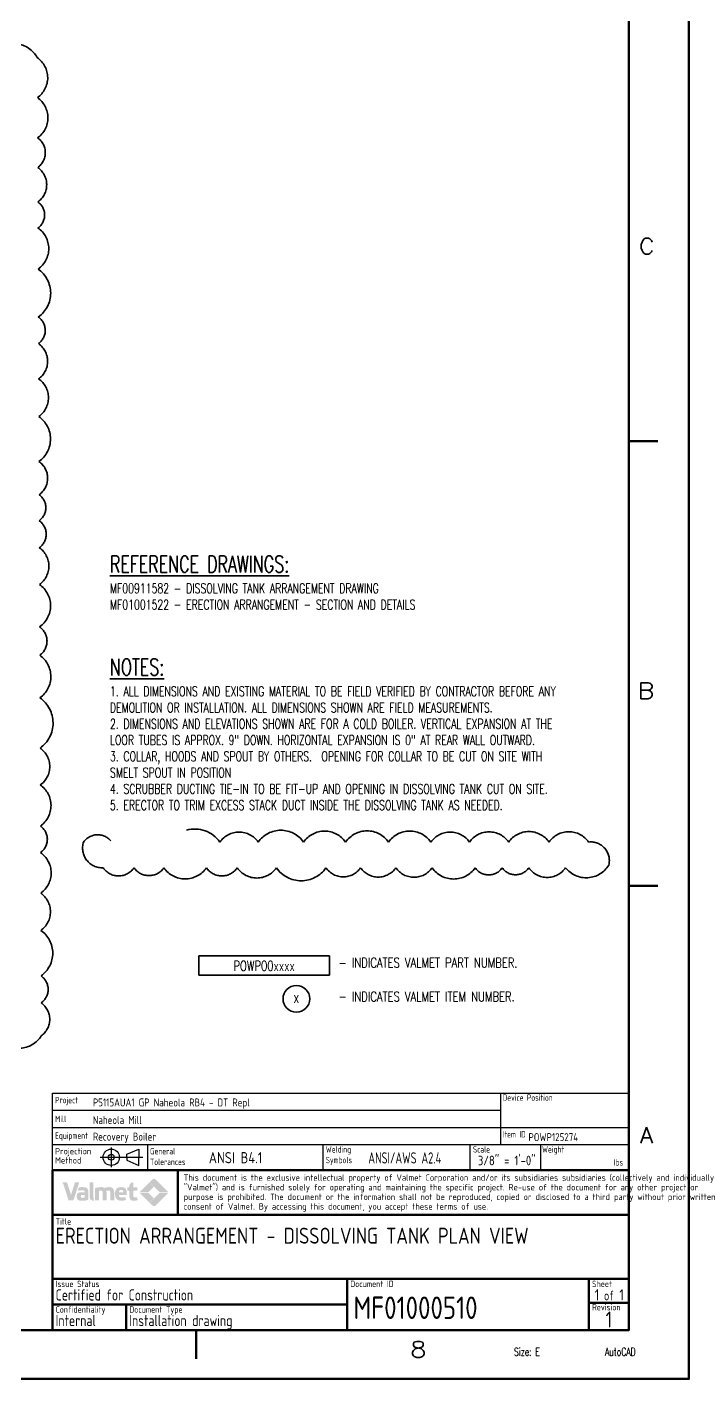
# Model space of a CAD drawing. Header units: inches. Extents: x 0 to 1408, y 0 to 1088.
# Drawn here: x 1148 to 1408, y 0 to 532 of the extents above; entities that cross this region are included whole.
import ezdxf
from ezdxf.enums import TextEntityAlignment as Align

# ---------------------------------------------------------------- set-up
doc = ezdxf.new("R2010")
doc.units = ezdxf.units.IN
doc.header["$LTSCALE"] = 32
doc.header["$MEASUREMENT"] = 0
doc.linetypes.add('CENTER2', pattern=[1.125, 0.75, -0.125, 0.125, -0.125])
for name, color, linetype, lineweight in [('AM_6', 140, 'Continuous', 35), ('AM_BOR', 255, 'Continuous', 50), ('Equipment-AM_0', 7, 'Continuous', 50), ('Equipment-AM_6', 140, 'Continuous', 35)]:
    doc.layers.add(name, color=color, linetype=linetype, lineweight=lineweight)
doc.layers.add('Valmet text', color=9, linetype='Continuous')
for name, color, linetype, true_color in [('Valmet_logo_color_gray_solid', 7, 'Continuous', 0x4c4d4f), ('Valmet_logo_color_green_solid', 7, 'Continuous', 0x50b948), ('Valmet_logo_color_lightgray_solid', 7, 'Continuous', 0xbdbdbd)]:
    doc.layers.add(name, color=color, linetype=linetype, true_color=true_color)
doc.styles.add('ACISOTS', font='isocp.shx', dxfattribs={"width": 0.75, "height": 1})
doc.styles.add('simplex', font='simplex.shx', dxfattribs={"width": 0.75})
doc.styles.add('SLDTEXTSTYLE0', font='ISOCP', dxfattribs={"width": 0.96})
doc.styles.get("Standard").update_dxf_attribs({"font": 'ROMANS.SHX', "width": 0.7})

# ---------------------------------------------------------------- blocks, each defined once
blk = doc.blocks.new('PE_FR_E')
at = {"layer": 'AM_BOR'}
for p, q in [((1098.85, 292.91), (1107.85, 292.91)), ((1098.85, 154.08), (1107.85, 154.08)), ((963.75, 15.25), (963.75, 6.25))]:
    blk.add_line(p, q, dxfattribs=at)
at = {"layer": 'AM_BOR', "color": 9}
blk.add_lwpolyline([(0, 0), (1117.6, 0), (1117.6, 863.6), (0, 863.6)], close=True, dxfattribs=at)
at = {"layer": 'AM_BOR'}
blk.add_lwpolyline([(18.75, 15.25), (1098.85, 15.25), (1098.85, 848.35), (18.75, 848.35)], close=True, dxfattribs=at)
at = {"layer": 'AM_BOR', "style": 'simplex'}
for s, width, p in [('C', 1.05, (1104.41, 351.33)), ('B', 1.166667, (1104.2, 212.5)), ('A', 1.063492, (1104.38, 73.67)), ('8', 1.2, (1033.1, 6.75))]:
    blk.add_text(s, height=5, dxfattribs=dict(at, width=width)).set_placement(p, align=Align.CENTER)
at = {"layer": 'AM_BOR', "color": 9, "lineweight": 50, "char_height": 2.5, "attachment_point": 1}
for s, width, insert in [('Size: E', 17.0596, (1062.96, 9.76)), ('AutoCAD', 9.94, (1091.37, 9.76))]:
    blk.add_mtext_dynamic_manual_height_columns(s, width=width, gutter_width=0.875, heights=[0], dxfattribs=dict(at, insert=insert))
at = {"layer": 'AM_BOR', "width": 0.9, "flags": 9}
blk.add_attdef('PENSTYLE', text='', height=1, dxfattribs=at).set_placement((1116.99, 0.33), align=Align.BOTTOM_RIGHT)
blk = doc.blocks.new('SW_NOTE_2')
at = {"color": 0, "linetype": 'Continuous', "lineweight": 0, "char_height": 2, "attachment_point": 1, "style": 'SLDTEXTSTYLE0'}
for s, insert in [('Projection', (0, 2.58)), ('Method', (0, -0.28))]:
    blk.add_mtext(s, dxfattribs=dict(at, insert=insert))
blk = doc.blocks.new('PE_PROJECT')
at = {"color": 7, "linetype": 'Continuous', "lineweight": 25}
for p, q in [((-180, 8), (-180, 24)), ((-180, 24), (0, 24)), ((-40, 8), (-40, 24)), ((0, 8), (0, 24)), ((-180, 18.67), (-40, 18.67)), ((-180, 13.33), (-40, 13.33)), ((-40, 13.33), (0, 13.33)), ((-180, 8), (0, 8)), ((-180, 8), (0, 8)), ((-180, 0), (-180, 8)), ((-150.19, 0), (-150.19, 8)), ((-95.42, 0), (-95.42, 8)), ((-49.6, 0), (-49.6, 8)), ((-27.5, 0), (-27.5, 8)), ((0, 0), (0, 8)), ((0, 0), (0, 8)), ((-180, 0), (0, 0)), ((-180, 0), (0, 0))]:
    blk.add_line(p, q, dxfattribs=at)
at = {"layer": 'Valmet text', "color": 9}
for p, q in [((-161.64, 7.02), (-161.64, 0.92)), ((-156.75, 4.92), (-153, 6.56)), ((-156.75, 4), (-156.75, 4.92)), ((-153, 6.56), (-153, 4)), ((-165.1, 4), (-151.73, 4)), ((-156.75, 4), (-156.75, 3.08)), ((-156.75, 3.08), (-153, 1.44)), ((-153, 1.44), (-153, 4))]:
    blk.add_line(p, q, dxfattribs=at)
for radius in [2.56, 0.927]:
    blk.add_circle((-161.64, 4), radius, dxfattribs=at)
blk.add_blockref('SW_NOTE_2', (-179.18, 4.32), dxfattribs=at)
at = {"layer": 'AM_BOR', "color": 9, "style": 'ACISOTS', "flags": 3}
blk.add_attdef('VERSION', (-16.28, -5.66), '', height=2.5, dxfattribs=at)
at = {"layer": 'Valmet text', "color": 9, "style": 'ACISOTS'}
for s, height, width, p in [('Device Position', 2, 0.75, (-39.42, 21.63)), ('ANSI B4.1', 3.5, 0.9, (-131.17, 2.12))]:
    blk.add_text(s, height=height, dxfattribs=dict(at, width=width)).set_placement(p)
for s, insert, char_height, attachment_point in [('Project', (-179.18, 22.87), 2, 1), ('Mill', (-179.18, 16.98), 2, 1), ('Equipment', (-179.18, 11.75), 2, 1), ('Item ID', (-39.42, 12.18), 2, 1), ('General \\PTolerances', (-149.53, 6.9), 2, 1), ('Welding \\PSymbols', (-94.66, 7.47), 2, 1), ('ANSI/AWS A2.4', (-81.38, 5.54), 3.5, 1), ('Scale', (-48.7, 7.47), 2, 1), ('Ibs', (-1.78, 3.41), 2, 3)]:
    blk.add_mtext(s, dxfattribs=dict(at, insert=insert, char_height=char_height, attachment_point=attachment_point))
at = {"layer": 'Valmet text', "color": 132, "insert": (-27.12, 7.47), "char_height": 2, "attachment_point": 1, "style": 'ACISOTS'}
blk.add_mtext('Weight', dxfattribs=at)
at = {"layer": 'Valmet text', "color": 9, "style": 'ACISOTS', "width": 0.9}
for tag, p, height in [('PROJECT_FULL_NAME', (-167.37, 19.87), 2.5), ('D_P_1', (-39.51, 19.5), 2), ('MILL_NAME', (-167.39, 14.39), 2.5), ('D_P_2', (-39.51, 16.79), 2), ('D_P_3', (-39.51, 13.98), 2), ('EQUIPMENT_TYPE', (-167.39, 9.19), 2.5)]:
    blk.add_attdef(tag, p, '', height=height, dxfattribs=at)
blk.add_attdef('ITEM_ID', text='', height=2.5, dxfattribs=at).set_placement((-23.61, 10.29), align=Align.MIDDLE)
blk.add_attdef('GEN-TITLE-SCA', text='', height=3, dxfattribs=at).set_placement((-38.14, 1.49), align=Align.CENTER)
blk.add_attdef('WEIGHT', text='', height=3, dxfattribs=at).set_placement((-7.61, 1.28), align=Align.RIGHT)
blk = doc.blocks.new('VALMET_LOGO_Colour')
at = {"layer": 'Valmet_logo_color_gray_solid'}
h = blk.add_hatch(color=256, dxfattribs=at)
h.dxf.hatch_style = 1
edge = h.paths.add_edge_path()
edge.add_spline(control_points=[(-11.78, -2.22), (-11.31, -1.07), (-10.44, 1.75), (-10.1, 2.9)], knot_values=[7, 7, 7, 7, 8, 8, 8, 8], degree=3, periodic=0)
edge.add_spline(control_points=[(-10.1, 2.9), (-10.1, 2.9), (-11.3, 2.9), (-11.3, 2.9)], knot_values=[8, 8, 8, 8, 9, 9, 9, 9], degree=3, periodic=0)
edge.add_spline(control_points=[(-11.3, 2.9), (-11.55, 2.07), (-12.13, 0.14), (-12.42, -0.69)], knot_values=[9, 9, 9, 9, 10, 10, 10, 10], degree=3, periodic=0)
edge.add_spline(control_points=[(-12.42, -0.69), (-12.63, 0.1), (-13.19, 1.82), (-13.5, 2.69)], knot_values=[0, 0, 0, 0, 1, 1, 1, 1], degree=3, periodic=0)
edge.add_spline(control_points=[(-13.5, 2.69), (-13.53, 2.77), (-13.63, 2.9), (-13.75, 2.9)], knot_values=[1, 1, 1, 1, 2, 2, 2, 2], degree=3, periodic=0)
edge.add_line((-13.75, 2.9), (-14.94, 2.9))
edge.add_spline(control_points=[(-14.94, 2.9), (-14.94, 2.9), (-14.94, 2.85), (-14.94, 2.85)], knot_values=[3, 3, 3, 3, 4, 4, 4, 4], degree=3, periodic=0)
edge.add_spline(control_points=[(-14.94, 2.85), (-14.94, 2.85), (-14.71, 2.82), (-14.54, 2.31)], knot_values=[4, 4, 4, 4, 5, 5, 5, 5], degree=3, periodic=0)
edge.add_spline(control_points=[(-14.54, 2.31), (-14.2, 1.28), (-13.4, -1.26), (-13.12, -2.22)], knot_values=[5, 5, 5, 5, 6, 6, 6, 6], degree=3, periodic=0)
edge.add_spline(control_points=[(-13.12, -2.22), (-13.12, -2.22), (-11.78, -2.22), (-11.78, -2.22)], knot_values=[6, 6, 6, 6, 7, 7, 7, 7], degree=3, periodic=0)
edge = h.paths.add_edge_path()
edge.add_spline(control_points=[(-7.53, -2.04), (-7.53, -2.04), (-7.53, 0.1), (-7.53, 0.1)], knot_values=[0, 0, 0, 0, 1, 1, 1, 1], degree=3, periodic=0)
edge.add_spline(control_points=[(-7.53, 0.1), (-7.53, 1.18), (-8.04, 1.51), (-9.13, 1.51)], knot_values=[1, 1, 1, 1, 2, 2, 2, 2], degree=3, periodic=0)
edge.add_spline(control_points=[(-9.13, 1.51), (-9.67, 1.51), (-9.81, 1.49), (-10.23, 1.39)], knot_values=[2, 2, 2, 2, 3, 3, 3, 3], degree=3, periodic=0)
edge.add_spline(control_points=[(-10.23, 1.39), (-10.23, 1.39), (-10.54, 0.46), (-10.54, 0.46)], knot_values=[3, 3, 3, 3, 4, 4, 4, 4], degree=3, periodic=0)
edge.add_spline(control_points=[(-10.54, 0.46), (-10.24, 0.55), (-9.81, 0.62), (-9.39, 0.62)], knot_values=[4, 4, 4, 4, 5, 5, 5, 5], degree=3, periodic=0)
edge.add_spline(control_points=[(-9.39, 0.62), (-8.68, 0.62), (-8.57, 0.48), (-8.57, -0.02)], knot_values=[5, 5, 5, 5, 6, 6, 6, 6], degree=3, periodic=0)
edge.add_spline(control_points=[(-8.57, -0.02), (-8.84, 0.03), (-9.12, 0.07), (-9.39, 0.07)], knot_values=[6, 6, 6, 6, 7, 7, 7, 7], degree=3, periodic=0)
edge.add_spline(control_points=[(-9.39, 0.07), (-10.26, 0.07), (-10.81, -0.09), (-10.81, -1.12)], knot_values=[7, 7, 7, 7, 8, 8, 8, 8], degree=3, periodic=0)
edge.add_spline(control_points=[(-10.81, -1.12), (-10.81, -2.07), (-10.46, -2.32), (-9.26, -2.32)], knot_values=[8, 8, 8, 8, 9, 9, 9, 9], degree=3, periodic=0)
edge.add_spline(control_points=[(-9.26, -2.32), (-8.72, -2.32), (-8.02, -2.22), (-7.53, -2.04)], knot_values=[9, 9, 9, 9, 10, 10, 10, 10], degree=3, periodic=0)
edge = h.paths.add_edge_path(flags=16)
edge.add_spline(control_points=[(-9.17, -1.51), (-9.6, -1.51), (-9.69, -1.45), (-9.69, -1.08)], knot_values=[1, 1, 1, 1, 2, 2, 2, 2], degree=3, periodic=0)
edge.add_spline(control_points=[(-9.69, -1.08), (-9.69, -0.72), (-9.55, -0.68), (-9.16, -0.68)], knot_values=[2, 2, 2, 2, 3, 3, 3, 3], degree=3, periodic=0)
edge.add_spline(control_points=[(-9.16, -0.68), (-8.94, -0.68), (-8.73, -0.68), (-8.57, -0.73)], knot_values=[3, 3, 3, 3, 4, 4, 4, 4], degree=3, periodic=0)
edge.add_spline(control_points=[(-8.57, -0.73), (-8.57, -0.73), (-8.57, -1.41), (-8.57, -1.41)], knot_values=[4, 4, 4, 4, 5, 5, 5, 5], degree=3, periodic=0)
edge.add_spline(control_points=[(-8.57, -1.41), (-8.74, -1.48), (-8.96, -1.51), (-9.17, -1.51)], knot_values=[0, 0, 0, 0, 1, 1, 1, 1], degree=3, periodic=0)
edge = h.paths.add_edge_path()
edge.add_spline(control_points=[(-6.1, -1.17), (-6.1, -1.17), (-6.1, 2.9), (-6.1, 2.9)], knot_values=[4, 4, 4, 4, 5, 5, 5, 5], degree=3, periodic=0)
edge.add_spline(control_points=[(-6.1, 2.9), (-6.1, 2.9), (-7.2, 2.9), (-7.2, 2.9)], knot_values=[0, 0, 0, 0, 1, 1, 1, 1], degree=3, periodic=0)
edge.add_spline(control_points=[(-7.2, 2.9), (-7.2, 2.9), (-7.2, -1.19), (-7.2, -1.19)], knot_values=[1, 1, 1, 1, 2, 2, 2, 2], degree=3, periodic=0)
edge.add_spline(control_points=[(-7.2, -1.19), (-7.2, -2.48), (-5.93, -2.29), (-5.93, -2.29)], knot_values=[2, 2, 2, 2, 3, 3, 3, 3], degree=3, periodic=0)
edge.add_spline(control_points=[(-5.93, -2.29), (-6.08, -2), (-6.1, -1.51), (-6.1, -1.17)], knot_values=[3, 3, 3, 3, 4, 4, 4, 4], degree=3, periodic=0)
edge = h.paths.add_edge_path()
edge.add_spline(control_points=[(-4.6, -2.22), (-4.6, -2.22), (-4.6, 0.48), (-4.6, 0.48)], knot_values=[17, 17, 17, 17, 18, 18, 18, 18], degree=3, periodic=0)
edge.add_spline(control_points=[(-4.6, 0.48), (-4.45, 0.52), (-4.28, 0.54), (-4.12, 0.54)], knot_values=[0, 0, 0, 0, 1, 1, 1, 1], degree=3, periodic=0)
edge.add_spline(control_points=[(-4.12, 0.54), (-3.62, 0.54), (-3.52, 0.36), (-3.52, -0.3)], knot_values=[1, 1, 1, 1, 2, 2, 2, 2], degree=3, periodic=0)
edge.add_spline(control_points=[(-3.52, -0.3), (-3.52, -0.3), (-3.52, -2.22), (-3.52, -2.22)], knot_values=[2, 2, 2, 2, 3, 3, 3, 3], degree=3, periodic=0)
edge.add_spline(control_points=[(-3.52, -2.22), (-3.52, -2.22), (-2.43, -2.22), (-2.43, -2.22)], knot_values=[3, 3, 3, 3, 4, 4, 4, 4], degree=3, periodic=0)
edge.add_spline(control_points=[(-2.43, -2.22), (-2.43, -2.22), (-2.43, -0.21), (-2.43, -0.21)], knot_values=[4, 4, 4, 4, 5, 5, 5, 5], degree=3, periodic=0)
edge.add_spline(control_points=[(-2.43, -0.21), (-2.43, 0.06), (-2.46, 0.28), (-2.5, 0.48)], knot_values=[5, 5, 5, 5, 6, 6, 6, 6], degree=3, periodic=0)
edge.add_spline(control_points=[(-2.5, 0.48), (-2.32, 0.52), (-2.09, 0.54), (-1.95, 0.54)], knot_values=[6, 6, 6, 6, 7, 7, 7, 7], degree=3, periodic=0)
edge.add_spline(control_points=[(-1.95, 0.54), (-1.46, 0.54), (-1.35, 0.36), (-1.35, -0.3)], knot_values=[7, 7, 7, 7, 8, 8, 8, 8], degree=3, periodic=0)
edge.add_spline(control_points=[(-1.35, -0.3), (-1.35, -0.3), (-1.35, -2.22), (-1.35, -2.22)], knot_values=[8, 8, 8, 8, 9, 9, 9, 9], degree=3, periodic=0)
edge.add_spline(control_points=[(-1.35, -2.22), (-1.35, -2.22), (-0.26, -2.22), (-0.26, -2.22)], knot_values=[9, 9, 9, 9, 10, 10, 10, 10], degree=3, periodic=0)
edge.add_spline(control_points=[(-0.26, -2.22), (-0.26, -2.22), (-0.26, -0.21), (-0.26, -0.21)], knot_values=[10, 10, 10, 10, 11, 11, 11, 11], degree=3, periodic=0)
edge.add_spline(control_points=[(-0.26, -0.21), (-0.26, 1.09), (-0.71, 1.51), (-1.72, 1.51)], knot_values=[11, 11, 11, 11, 12, 12, 12, 12], degree=3, periodic=0)
edge.add_spline(control_points=[(-1.72, 1.51), (-2.13, 1.51), (-2.59, 1.41), (-2.98, 1.28)], knot_values=[12, 12, 12, 12, 13, 13, 13, 13], degree=3, periodic=0)
edge.add_spline(control_points=[(-2.98, 1.28), (-3.2, 1.44), (-3.5, 1.51), (-3.89, 1.51)], knot_values=[13, 13, 13, 13, 14, 14, 14, 14], degree=3, periodic=0)
edge.add_spline(control_points=[(-3.89, 1.51), (-4.54, 1.51), (-5.22, 1.36), (-5.69, 1.19)], knot_values=[14, 14, 14, 14, 15, 15, 15, 15], degree=3, periodic=0)
edge.add_spline(control_points=[(-5.69, 1.19), (-5.69, 1.19), (-5.69, -2.22), (-5.69, -2.22)], knot_values=[15, 15, 15, 15, 16, 16, 16, 16], degree=3, periodic=0)
edge.add_spline(control_points=[(-5.69, -2.22), (-5.69, -2.22), (-4.6, -2.22), (-4.6, -2.22)], knot_values=[16, 16, 16, 16, 17, 17, 17, 17], degree=3, periodic=0)
edge = h.paths.add_edge_path()
edge.add_spline(control_points=[(3.27, -0.73), (3.37, 1.14), (2.85, 1.51), (1.64, 1.51)], knot_values=[7, 7, 7, 7, 8, 8, 8, 8], degree=3, periodic=0)
edge.add_spline(control_points=[(1.64, 1.51), (0.6, 1.51), (-0.07, 1.08), (-0.07, -0.38)], knot_values=[0, 0, 0, 0, 1, 1, 1, 1], degree=3, periodic=0)
edge.add_spline(control_points=[(-0.07, -0.38), (-0.07, -1.88), (0.69, -2.32), (1.71, -2.32)], knot_values=[1, 1, 1, 1, 2, 2, 2, 2], degree=3, periodic=0)
edge.add_spline(control_points=[(1.71, -2.32), (2.12, -2.32), (2.66, -2.24), (3.03, -2.12)], knot_values=[2, 2, 2, 2, 3, 3, 3, 3], degree=3, periodic=0)
edge.add_spline(control_points=[(3.03, -2.12), (3.03, -2.12), (2.86, -1.29), (2.86, -1.29)], knot_values=[3, 3, 3, 3, 4, 4, 4, 4], degree=3, periodic=0)
edge.add_spline(control_points=[(2.86, -1.29), (2.59, -1.36), (2.12, -1.41), (1.85, -1.41)], knot_values=[4, 4, 4, 4, 5, 5, 5, 5], degree=3, periodic=0)
edge.add_spline(control_points=[(1.85, -1.41), (1.33, -1.41), (1.06, -1.31), (1.05, -0.73)], knot_values=[5, 5, 5, 5, 6, 6, 6, 6], degree=3, periodic=0)
edge.add_spline(control_points=[(1.05, -0.73), (1.05, -0.73), (3.27, -0.73), (3.27, -0.73)], knot_values=[6, 6, 6, 6, 7, 7, 7, 7], degree=3, periodic=0)
edge = h.paths.add_edge_path(flags=16)
edge.add_spline(control_points=[(2.32, 0.08), (2.32, 0.08), (1.06, 0.08), (1.06, 0.08)], knot_values=[0, 0, 0, 0, 1, 1, 1, 1], degree=3, periodic=0)
edge.add_spline(control_points=[(1.06, 0.08), (1.12, 0.54), (1.26, 0.69), (1.72, 0.69)], knot_values=[1, 1, 1, 1, 2, 2, 2, 2], degree=3, periodic=0)
edge.add_spline(control_points=[(1.72, 0.69), (2.14, 0.69), (2.31, 0.58), (2.32, 0.08)], knot_values=[2, 2, 2, 2, 3, 3, 3, 3], degree=3, periodic=0)
edge = h.paths.add_edge_path()
edge.add_spline(control_points=[(5.07, -0.88), (5.07, -0.88), (5.07, 0.48), (5.07, 0.48)], knot_values=[15, 15, 15, 15, 16, 16, 16, 16], degree=3, periodic=0)
edge.add_spline(control_points=[(5.07, 0.48), (5.07, 0.48), (6.2, 0.48), (6.2, 0.48)], knot_values=[16, 16, 16, 16, 17, 17, 17, 17], degree=3, periodic=0)
edge.add_spline(control_points=[(6.2, 0.48), (6.2, 0.48), (6.2, 1.41), (6.2, 1.41)], knot_values=[0, 0, 0, 0, 1, 1, 1, 1], degree=3, periodic=0)
edge.add_spline(control_points=[(6.2, 1.41), (6.2, 1.41), (5.07, 1.41), (5.07, 1.41)], knot_values=[1, 1, 1, 1, 2, 2, 2, 2], degree=3, periodic=0)
edge.add_spline(control_points=[(5.07, 1.41), (5.07, 1.41), (5.07, 2.02), (5.07, 2.03)], knot_values=[2, 2, 2, 2, 3, 3, 3, 3], degree=3, periodic=0)
edge.add_spline(control_points=[(5.07, 2.03), (5.07, 2.57), (5.14, 2.9), (5.14, 2.9)], knot_values=[3, 3, 3, 3, 4, 4, 4, 4], degree=3, periodic=0)
edge.add_spline(control_points=[(5.14, 2.9), (5.14, 2.9), (3.97, 2.75), (3.97, 1.95)], knot_values=[4, 4, 4, 4, 5, 5, 5, 5], degree=3, periodic=0)
edge.add_spline(control_points=[(3.97, 1.95), (3.97, 1.95), (3.97, 1.41), (3.97, 1.41)], knot_values=[5, 5, 5, 5, 6, 6, 6, 6], degree=3, periodic=0)
edge.add_spline(control_points=[(3.97, 1.41), (3.97, 1.41), (3.38, 1.41), (3.38, 1.41)], knot_values=[6, 6, 6, 6, 7, 7, 7, 7], degree=3, periodic=0)
edge.add_spline(control_points=[(3.38, 1.41), (3.38, 1.41), (3.38, 0.48), (3.38, 0.48)], knot_values=[7, 7, 7, 7, 8, 8, 8, 8], degree=3, periodic=0)
edge.add_spline(control_points=[(3.38, 0.48), (3.38, 0.48), (3.97, 0.48), (3.97, 0.48)], knot_values=[8, 8, 8, 8, 9, 9, 9, 9], degree=3, periodic=0)
edge.add_spline(control_points=[(3.97, 0.48), (3.97, 0.48), (3.97, -0.99), (3.97, -0.99)], knot_values=[9, 9, 9, 9, 10, 10, 10, 10], degree=3, periodic=0)
edge.add_spline(control_points=[(3.97, -0.99), (3.97, -2.08), (4.42, -2.32), (5.22, -2.32)], knot_values=[10, 10, 10, 10, 11, 11, 11, 11], degree=3, periodic=0)
edge.add_spline(control_points=[(5.22, -2.32), (5.61, -2.32), (6.05, -2.25), (6.32, -2.14)], knot_values=[11, 11, 11, 11, 12, 12, 12, 12], degree=3, periodic=0)
edge.add_spline(control_points=[(6.32, -2.14), (6.32, -2.14), (6.14, -1.3), (6.14, -1.3)], knot_values=[12, 12, 12, 12, 13, 13, 13, 13], degree=3, periodic=0)
edge.add_spline(control_points=[(6.14, -1.3), (5.97, -1.36), (5.78, -1.4), (5.56, -1.4)], knot_values=[13, 13, 13, 13, 14, 14, 14, 14], degree=3, periodic=0)
edge.add_spline(control_points=[(5.56, -1.4), (5.17, -1.4), (5.07, -1.25), (5.07, -0.88)], knot_values=[14, 14, 14, 14, 15, 15, 15, 15], degree=3, periodic=0)
at = {"layer": 'Valmet_logo_color_green_solid'}
h = blk.add_hatch(color=256, dxfattribs=at)
h.dxf.hatch_style = 1
edge = h.paths.add_edge_path()
edge.add_spline(control_points=[(11.5, -3.54), (11.5, -3.54), (14.94, -0.09), (14.94, -0.09)], knot_values=[3, 3, 3, 3, 4, 4, 4, 4], degree=3, periodic=0)
edge.add_spline(control_points=[(14.94, -0.09), (14.94, -0.09), (12.5, -0.09), (12.5, -0.09)], knot_values=[4, 4, 4, 4, 5, 5, 5, 5], degree=3, periodic=0)
edge.add_spline(control_points=[(12.5, -0.09), (12.5, -0.09), (9.68, -2.91), (9.68, -2.91)], knot_values=[0, 0, 0, 0, 1, 1, 1, 1], degree=3, periodic=0)
edge.add_spline(control_points=[(9.68, -2.91), (9.68, -2.91), (10.3, -3.54), (10.3, -3.54)], knot_values=[1, 1, 1, 1, 2, 2, 2, 2], degree=3, periodic=0)
edge.add_spline(control_points=[(10.3, -3.54), (10.9, -4.13), (11.5, -3.54), (11.5, -3.54)], knot_values=[2, 2, 2, 2, 3, 3, 3, 3], degree=3, periodic=0)
edge = h.paths.add_edge_path()
edge.add_spline(control_points=[(14.94, 0.09), (14.94, 0.09), (11.5, 3.54), (11.5, 3.54)], knot_values=[0, 0, 0, 0, 1, 1, 1, 1], degree=3, periodic=0)
edge.add_spline(control_points=[(11.5, 3.54), (11.5, 3.54), (10.9, 4.13), (10.3, 3.54)], knot_values=[1, 1, 1, 1, 2, 2, 2, 2], degree=3, periodic=0)
edge.add_spline(control_points=[(10.3, 3.54), (10.3, 3.54), (9.68, 2.91), (9.68, 2.91)], knot_values=[2, 2, 2, 2, 3, 3, 3, 3], degree=3, periodic=0)
edge.add_spline(control_points=[(9.68, 2.91), (9.68, 2.91), (12.5, 0.09), (12.5, 0.09)], knot_values=[3, 3, 3, 3, 4, 4, 4, 4], degree=3, periodic=0)
edge.add_spline(control_points=[(12.5, 0.09), (12.5, 0.09), (14.94, 0.09), (14.94, 0.09)], knot_values=[4, 4, 4, 4, 5, 5, 5, 5], degree=3, periodic=0)
at = {"layer": 'Valmet_logo_color_lightgray_solid'}
h = blk.add_hatch(color=256, dxfattribs=at)
h.dxf.hatch_style = 1
h.paths.add_polyline_path([(10.85, 1.64), (9.63, 2.86), (6.86, 0.09), (9.3, 0.09)])
h.paths.add_polyline_path([(9.3, -0.09), (6.86, -0.09), (9.63, -2.86), (10.85, -1.64)])
blk = doc.blocks.new('PE_TITLE')
at = {"layer": 'AM_BOR', "color": 7}
for p, q in [((-180, 0), (-180, 50)), ((-180, 50), (0, 50)), ((-140.8, 36), (-140.8, 50)), ((0, 0), (0, 50)), ((-180, 36), (0, 36)), ((0, 16), (-180, 16)), ((-88, 16), (-88, 0)), ((-12.5, 16.01), (-12.5, 0)), ((0, 8.5), (-12.5, 8.5)), ((-88, 8), (-180, 8)), ((-157, 0), (-157, 8)), ((0, 0), (-180, 0))]:
    blk.add_line(p, q, dxfattribs=at)
at = {"layer": 'AM_BOR', "xscale": 1.111439157085467, "yscale": 1.111439157085467, "zscale": 1.111439157085467}
blk.add_blockref('VALMET_LOGO_Colour', (-160.4, 43), dxfattribs=at)
at = {"color": 8, "width": 0.9}
for tag, p, height, flags in [('ITEM', (-40.51, 12.87), 2.5, 9), ('COMMODITY_CODE', (-179.28, -2.6), 1.5, 1), ('REFERENCE_ITEM', (-162.2, -2.83), 1.5, 1), ('PURCHASE_STATISTICS_GROUP', (-146.95, -2.83), 1.5, 1), ('CUSTOMER_BOM_TYPE', (-119.31, -2.83), 1.5, 1), ('ITEM_GROUP', (-98.66, -2.83), 1.5, 1), ('PARENT_ITEM_ID', (-87.22, -2.83), 1.5, 1), ('PARENT_REVISION', (-71.02, -3.15), 1.5, 1), ('TECHNICAL_DESIGNATION', (-54.47, -3.08), 1.5, 1), ('PROJNR', (-33.09, -3.08), 1.5, 1)]:
    blk.add_attdef(tag, p, '', height=height, dxfattribs=dict(at, flags=flags))
at = {"layer": 'AM_BOR', "color": 9, "style": 'ACISOTS', "width": 0.8}
for s, p in [('Title', (-179, 32.95)), ('Issue Status', (-179, 13.45)), ('Document ID', (-87, 13.45)), ('Sheet', (-11.5, 13.45)), ('Confidentiality', (-179, 5.45)), ('Document Type', (-156, 5.45)), ('Revision', (-11.5, 6.16))]:
    blk.add_text(s, height=2, dxfattribs=at).set_placement(p)
at = {"layer": 'AM_BOR', "color": 9, "style": 'ACISOTS', "width": 0.85}
blk.add_text('of', height=3, dxfattribs=at).set_placement((-6.22, 9.31), align=Align.CENTER)
at = {"layer": 'AM_BOR', "color": 9, "insert": (-139.04, 48.64), "char_height": 2.00003, "width": 137.4804, "attachment_point": 1, "line_spacing_factor": 0.9, "style": 'ACISOTS'}
blk.add_mtext('{\\W0.85;This document is the exclusive intellectual property of Valmet Corporation and/or its subsidiaries subsidiaries (collectively and individually "Valmet") and is furnished solely for operating and maintaining the specific project. Re-use of the document for any other project or purpose is prohibited. The document or the information shall not be reproduced, copied or disclosed to a third party without prior written consent of Valmet. By accessing this document, you accept these terms of use.}', dxfattribs=at)
at = {"layer": 'AM_BOR', "color": 7, "linetype": 'Continuous', "style": 'ACISOTS', "width": 0.9}
for tag, p in [('TITLE_ENG_R1', (-179, 27)), ('TITLE_ENG_R2', (-88.99, 27)), ('TITLE_OLANG_R1', (-179, 18.5)), ('TITLE_OLANG_R2', (-89, 18.5))]:
    blk.add_attdef(tag, p, '', height=5, dxfattribs=at)
at = {"layer": 'AM_BOR', "color": 9, "style": 'ACISOTS', "width": 0.85}
for tag, p in [('ISSUE_STATUS', (-179, 9.25)), ('CONFIDENTIALITY', (-179, 1.25)), ('DOC_TYPE', (-156, 1.25))]:
    blk.add_attdef(tag, p, '', height=3.5, dxfattribs=at)
at = {"layer": 'AM_BOR', "color": 9, "style": 'ACISOTS', "width": 0.9}
for tag, p in [('SHEET_X_OF', (-9.95, 9.25)), ('SHEET_NO', (-2.28, 9.25))]:
    blk.add_attdef(tag, text='', height=3.5, dxfattribs=at).set_placement(p, align=Align.CENTER)
at = {"layer": 'AM_BOR', "color": 7, "style": 'ACISOTS', "width": 0.9}
blk.add_attdef('DOC_ID', (-86, 3.5), '', height=7, dxfattribs=at)
blk.add_attdef('REVISION', text='', height=5, dxfattribs=at).set_placement((-6.25, 0.85), align=Align.CENTER)
at = {"layer": 'AM_BOR', "color": 9, "style": 'ACISOTS', "flags": 3}
blk.add_attdef('VERSION', (-14.95, -3.39), '', height=2.5, dxfattribs=at)
blk = doc.blocks.new('Item Number')
blk.add_circle((0, 0), 0.219)
at = {"style": 'simplex', "width": 0.75}
blk.add_attdef('-XX', text='', height=0.125, dxfattribs=at).set_placement((0, -0.064), align=Align.CENTER)
blk = doc.blocks.new('PDM_POW#')
at = {"layer": 'AM_6'}
for p, q in [((-1.07, 0), (-1.07, 0.32)), ((-1.07, 0.32), (1.07, 0.32)), ((1.07, 0), (1.07, 0.32)), ((-1.07, 0), (1.07, 0))]:
    blk.add_line(p, q, dxfattribs=at)
at = {"layer": 'AM_6', "style": 'simplex', "width": 0.75}
blk.add_attdef('POWP00XXXX_REV_X', text='', height=0.16, dxfattribs=at).set_placement((0, 0.026), align=Align.BOTTOM_CENTER)

msp = doc.modelspace()

# ---------------------------------------------------------------- linework, layer by layer
at = {"layer": 'AM_6', "linetype": 'CENTER2'}
for points in [[(1136.192758, 134.126165, 0.52056705), (1153.216141, 135.036253, 0.52056705), (1153.162363, 147.998268, 0.52056705), (1153.118177, 158.648526, 0.52056705), (1153.044063, 176.512381, 0.52056705), (1152.983159, 191.192268, 0.52056705), (1152.916827, 207.180168, 0.52056705), (1152.873578, 217.60459, 0.52056705), (1152.806586, 233.751795, 0.52056705), (1152.746298, 248.283058, 0.52056705), (1152.664278, 268.052473, 0.52056705), (1152.594794, 284.800277, 0.52056705), (1152.548546, 295.947677, 0.52056705), (1152.479245, 312.651229, 0.52056705), (1152.419137, 327.139156, 0.52056705), (1152.375063, 337.762558, 0.52056705), (1152.332701, 347.973047, 0.52056705), (1152.2784, 361.061408, 0.52056705), (1152.205062, 378.738187, 0.52056705), (1152.143537, 393.567613, 0.52056705), (1152.085972, 407.442429, 0.52056705), (1152.042593, 417.898286, 0.52056705), (1151.96429, 436.771685, 0.52056705), (1151.897058, 452.976874, 0.52056705), (1151.85449, 463.237109, 0.52056705), (1151.798348, 476.768899, 0.52056705), (1151.750056, 488.408864, 0.52056705), (1151.684309, 504.256074, 0.52056705), (1151.619046, 519.986399, 0.52056705), (1134.294796, 521.936864, 0.52056705)], [(1180.556561, 211.755348, 0.4934860495), (1169.845378, 211.293568, 0.52056705), (1177.545145, 201.140617, 0.52056705), (1189.719894, 201.140617, 0.52056705), (1201.446326, 201.140617, 0.52056705), (1218.168028, 201.140617, 0.52056705), (1230.336368, 201.140617, 0.52056705), (1245.724411, 201.140617, 0.52056705), (1265.210479, 201.140617, 0.52056705), (1278.822955, 201.140617, 0.52056705), (1292.72261, 201.140617, 0.52056705), (1306.972007, 201.140617, 0.52056705), (1323.896657, 201.140617, 0.52056705), (1334.548227, 201.140617, 0.52056705), (1344.985558, 201.140617, 0.52056705), (1359.488564, 201.140617, 0.52056705), (1376.470141, 202.226607, 0.52056705), (1368.53463, 211.293568, 0.52056705), (1352.949438, 211.293568, 0.52056705), (1337.093241, 211.293568, 0.52056705), (1321.656979, 211.293568, 0.52056705), (1306.496604, 211.293568, 0.52056705), (1289.831972, 211.293568, 0.52056705), (1272.918309, 211.293568, 0.52056705), (1256.414204, 211.293568, 0.52056705), (1238.564538, 211.293568, 0.52056705), (1223.484427, 211.293568, 0.3182412636), (1210.372416, 215.986686, 0.3182412636)]]:
    msp.add_lwpolyline(points, format="xyb", dxfattribs=at)

# ---------------------------------------------------------------- block references
at = {"layer": 'Equipment-AM_0', "lineweight": 0, "xscale": 1.25984251968512, "yscale": 1.25984251968512, "zscale": 1.25984251968512}
msp.add_blockref('PE_FR_E', (0, 0), dxfattribs=at)
for name, p, values in [('PE_PROJECT', (1384.377919, 82.207384), {'GEN-TITLE-SCA': '3/8" = 1\'-0"', 'MILL_NAME': 'Naheola Mill', 'EQUIPMENT_TYPE': 'Recovery Boiler', 'ITEM_ID': 'POWP125274', 'PROJECT_FULL_NAME': 'P5115AUA1 GP Naheola RB4 - DT Repl'}), ('PE_TITLE', (1384.377919, 19.212597), {'TITLE_ENG_R1': 'ERECTION ARRANGEMENT - DISSOLVING TANK PLAN VIEW', 'DOC_ID': 'MF01000510', 'REVISION': '1', 'ISSUE_STATUS': 'Certified for Construction', 'CONFIDENTIALITY': 'Internal', 'DOC_TYPE': 'Installation drawing', 'SHEET_X_OF': '1', 'SHEET_NO': '1'})]:
    msp.add_blockref(name, p, dxfattribs=at).add_auto_attribs(values)
at = {"layer": 'Equipment-AM_6', "color": 140, "xscale": 24, "yscale": 24, "zscale": 24}
for name, p, values in [('PDM_POW#', (1240.89674, 158.871317), {'POWP00XXXX_REV_X': 'POWP00xxxx'}), ('Item Number', (1253.565896, 149.595549), {'-XX': 'X'})]:
    msp.add_blockref(name, p, dxfattribs=at).add_auto_attribs(values)

# ---------------------------------------------------------------- texts
at = {"layer": 'Equipment-AM_6', "color": 140, "width": 0.75}
for s, p in [('- INDICATES VALMET PART NUMBER.', (1270.214011, 161.895996)), ('- INDICATES VALMET ITEM NUMBER.', (1270.214011, 148.567115))]:
    msp.add_text(s, height=3.84, dxfattribs=at).set_placement(p)
at = {"layer": 'Equipment-AM_6', "color": 140, "char_height": 3.84, "attachment_point": 1}
for s, insert, width in [('{\\H1.70023x;\\LREFERENCE DRAWINGS:\\l\\P}MF00911582 - DISSOLVING TANK ARRANGEMENT DRAWING\\PMF01001522 - ERECTION ARRANGEMENT - SECTION AND DETAILS', (1180.24043, 323.945204), 155.81103372), ('{\\H1.70023x;\\LNOTES:\\H0.3676x;\\l\\P\\pxi-2,l2;}1. ALL DIMENSIONS AND EXISTING MATERIAL TO BE FIELD VERIFIED BY CONTRACTOR BEFORE ANY DEMOLITION OR INSTALLATION. ALL DIMENSIONS SHOWN ARE FIELD MEASUREMENTS.\\P2. DIMENSIONS AND ELEVATIONS SHOWN ARE FOR A COLD BOILER. VERTICAL EXPANSION AT THE LOOR TUBES IS APPROX. 9" DOWN. HORIZONTAL EXPANSION IS 0" AT REAR WALL OUTWARD.  \\P\\pt16;3. COLLAR, HOODS AND SPOUT BY OTHERS.  OPENING FOR COLLAR TO BE CUT ON SITE WITH SMELT SPOUT IN POSITION^I\\P4. SCRUBBER DUCTING TIE-IN TO BE FIT-UP AND OPENING IN DISSOLVING TANK CUT ON SITE.\\P5. ERECTOR TO TRIM EXCESS STACK DUCT INSIDE THE DISSOLVING TANK AS NEEDED. ', (1180.24043, 283.424743), 191.61658175)]:
    msp.add_mtext(s, dxfattribs=dict(at, insert=insert, width=width))

doc.saveas('drawing.dxf')
